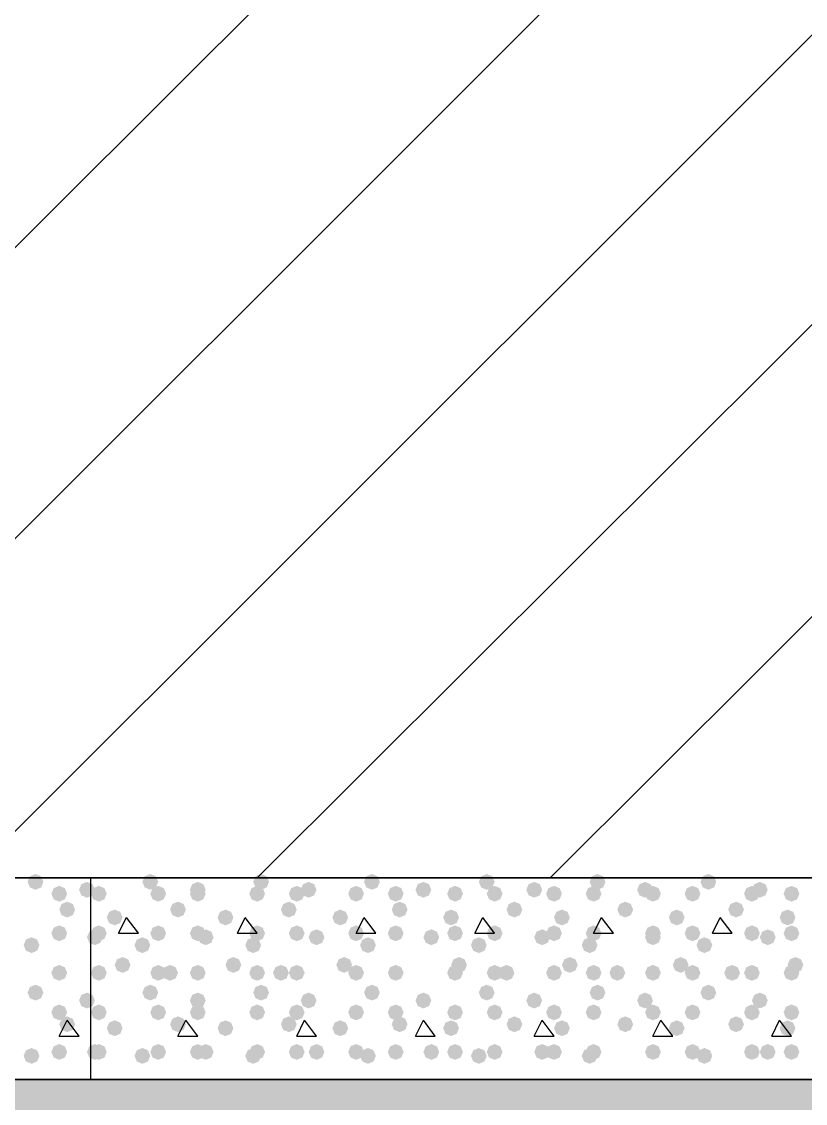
# Model space of a CAD drawing. Header units: millimetres. Extents: x 0 to 420, y 0 to 297.
# Drawn here: x 343.56 to 351.94, y 177.67 to 189.25 of the extents above; entities that cross this region are included whole.
import ezdxf

# ---------------------------------------------------------------- set-up
doc = ezdxf.new("R2010")
doc.units = ezdxf.units.MM
doc.layers.get('0').update_dxf_attribs({"linetype": 'CONTINUOUS'})

msp = doc.modelspace()

# ---------------------------------------------------------------- hatches: boundary and pattern name
at = {"true_color": 0x000007}
for points in [[(343.789, 180.043667), (343.764129, 179.983871), (343.704333, 179.959), (343.644537, 179.983871), (343.619667, 180.043667), (343.644537, 180.103462), (343.704333, 180.128333), (343.764129, 180.103463)], [(344.339333, 179.959), (344.314462, 179.899204), (344.254667, 179.874333), (344.194871, 179.899204), (344.17, 179.959), (344.194871, 180.018796), (344.254667, 180.043667), (344.314462, 180.018796)], [(344.043, 179.916667), (344.018129, 179.856871), (343.958333, 179.832), (343.898537, 179.856871), (343.873667, 179.916667), (343.898537, 179.976462), (343.958333, 180.001333), (344.018129, 179.976463)], [(344.127667, 179.747333), (344.102796, 179.687537), (344.043, 179.662667), (343.983204, 179.687537), (343.958333, 179.747333), (343.983204, 179.807129), (344.043, 179.832), (344.102796, 179.807129)], [(344.043, 179.493333), (344.018129, 179.433538), (343.958333, 179.408667), (343.898537, 179.433538), (343.873667, 179.493333), (343.898537, 179.553129), (343.958333, 179.578), (344.018129, 179.553129)], [(343.746667, 179.366333), (343.721796, 179.306537), (343.662, 179.281667), (343.602204, 179.306537), (343.577333, 179.366333), (343.602204, 179.426129), (343.662, 179.451), (343.721796, 179.426129)], [(344.043, 179.07), (344.018129, 179.010204), (343.958333, 178.985333), (343.898537, 179.010204), (343.873667, 179.07), (343.898537, 179.129796), (343.958333, 179.154667), (344.018129, 179.129796)], [(344.043, 179.07), (344.018129, 179.010204), (343.958333, 178.985333), (343.898537, 179.010204), (343.873667, 179.07), (343.898537, 179.129796), (343.958333, 179.154667), (344.018129, 179.129796)], [(343.789, 178.858333), (343.764129, 178.798537), (343.704333, 178.773667), (343.644537, 178.798537), (343.619667, 178.858333), (343.644537, 178.918129), (343.704333, 178.943), (343.764129, 178.918129)], [(344.339333, 178.773667), (344.314462, 178.713871), (344.254667, 178.689), (344.194871, 178.713871), (344.17, 178.773667), (344.194871, 178.833462), (344.254667, 178.858333), (344.314462, 178.833463)], [(344.043, 178.646667), (344.018129, 178.586871), (343.958333, 178.562), (343.898537, 178.586871), (343.873667, 178.646667), (343.898537, 178.706462), (343.958333, 178.731333), (344.018129, 178.706463)], [(344.127667, 178.519667), (344.102796, 178.459871), (344.043, 178.435), (343.983204, 178.459871), (343.958333, 178.519667), (343.983204, 178.579462), (344.043, 178.604333), (344.102796, 178.579463)], [(344.043, 178.223333), (344.018129, 178.163537), (343.958333, 178.138667), (343.898537, 178.163537), (343.873667, 178.223333), (343.898537, 178.283129), (343.958333, 178.308), (344.018129, 178.283129)], [(343.746667, 178.181), (343.721796, 178.121204), (343.662, 178.096333), (343.602204, 178.121204), (343.577333, 178.181), (343.602204, 178.240796), (343.662, 178.265667), (343.721796, 178.240796)]]:
    msp.add_hatch(color=0, dxfattribs=at).paths.add_polyline_path(points, flags=0)
at = {"true_color": 0x000008}
for points in [[(345.016667, 180.043667), (344.991796, 179.983871), (344.932, 179.959), (344.872204, 179.983871), (344.847333, 180.043667), (344.872204, 180.103462), (344.932, 180.128333), (344.991796, 180.103463)], [(345.524667, 179.959), (345.499796, 179.899204), (345.44, 179.874333), (345.380204, 179.899204), (345.355333, 179.959), (345.380204, 180.018796), (345.44, 180.043667), (345.499796, 180.018796)], [(346.202, 180.043667), (346.177129, 179.983871), (346.117333, 179.959), (346.057538, 179.983871), (346.032667, 180.043667), (346.057537, 180.103462), (346.117333, 180.128333), (346.177129, 180.103463)], [(346.71, 179.959), (346.685129, 179.899204), (346.625333, 179.874333), (346.565538, 179.899204), (346.540667, 179.959), (346.565537, 180.018796), (346.625333, 180.043667), (346.685129, 180.018796)], [(347.387333, 180.043667), (347.362462, 179.983871), (347.302667, 179.959), (347.242871, 179.983871), (347.218, 180.043667), (347.242871, 180.103462), (347.302667, 180.128333), (347.362462, 180.103463)], [(347.937667, 179.959), (347.912796, 179.899204), (347.853, 179.874333), (347.793204, 179.899204), (347.768333, 179.959), (347.793204, 180.018796), (347.853, 180.043667), (347.912796, 180.018796)], [(348.615, 180.043667), (348.590129, 179.983871), (348.530333, 179.959), (348.470537, 179.983871), (348.445667, 180.043667), (348.470537, 180.103462), (348.530333, 180.128333), (348.590129, 180.103463)], [(349.123, 179.959), (349.098129, 179.899204), (349.038333, 179.874333), (348.978538, 179.899204), (348.953667, 179.959), (348.978537, 180.018796), (349.038333, 180.043667), (349.098129, 180.018796)], [(349.800333, 180.043667), (349.775463, 179.983871), (349.715667, 179.959), (349.655871, 179.983871), (349.631, 180.043667), (349.655871, 180.103462), (349.715667, 180.128333), (349.775462, 180.103463)], [(350.308333, 179.959), (350.283462, 179.899204), (350.223667, 179.874333), (350.163871, 179.899204), (350.139, 179.959), (350.163871, 180.018796), (350.223667, 180.043667), (350.283462, 180.018796)], [(350.985667, 180.043667), (350.960796, 179.983871), (350.901, 179.959), (350.841204, 179.983871), (350.816333, 180.043667), (350.841204, 180.103462), (350.901, 180.128333), (350.960796, 180.103463)], [(351.536, 179.959), (351.511129, 179.899204), (351.451333, 179.874333), (351.391538, 179.899204), (351.366667, 179.959), (351.391537, 180.018796), (351.451333, 180.043667), (351.511129, 180.018796)], [(344.466333, 179.916667), (344.441462, 179.856871), (344.381667, 179.832), (344.321871, 179.856871), (344.297, 179.916667), (344.321871, 179.976462), (344.381667, 180.001333), (344.441462, 179.976463)], [(345.101333, 179.916667), (345.076462, 179.856871), (345.016667, 179.832), (344.956871, 179.856871), (344.932, 179.916667), (344.956871, 179.976462), (345.016667, 180.001333), (345.076462, 179.976463)], [(345.524667, 179.916667), (345.499796, 179.856871), (345.44, 179.832), (345.380204, 179.856871), (345.355333, 179.916667), (345.380204, 179.976462), (345.44, 180.001333), (345.499796, 179.976463)], [(346.159667, 179.916667), (346.134796, 179.856871), (346.075, 179.832), (346.015204, 179.856871), (345.990333, 179.916667), (346.015204, 179.976462), (346.075, 180.001333), (346.134796, 179.976463)], [(346.583, 179.916667), (346.558129, 179.856871), (346.498333, 179.832), (346.438538, 179.856871), (346.413667, 179.916667), (346.438537, 179.976462), (346.498333, 180.001333), (346.558129, 179.976463)], [(347.218, 179.916667), (347.193129, 179.856871), (347.133333, 179.832), (347.073537, 179.856871), (347.048667, 179.916667), (347.073537, 179.976462), (347.133333, 180.001333), (347.193129, 179.976463)], [(347.641333, 179.916667), (347.616463, 179.856871), (347.556667, 179.832), (347.496871, 179.856871), (347.472, 179.916667), (347.496871, 179.976462), (347.556667, 180.001333), (347.616462, 179.976463)], [(348.276333, 179.916667), (348.251463, 179.856871), (348.191667, 179.832), (348.131871, 179.856871), (348.107, 179.916667), (348.131871, 179.976462), (348.191667, 180.001333), (348.251462, 179.976463)], [(348.699667, 179.916667), (348.674796, 179.856871), (348.615, 179.832), (348.555204, 179.856871), (348.530333, 179.916667), (348.555204, 179.976462), (348.615, 180.001333), (348.674796, 179.976463)], [(349.334667, 179.916667), (349.309796, 179.856871), (349.25, 179.832), (349.190204, 179.856871), (349.165333, 179.916667), (349.190204, 179.976462), (349.25, 180.001333), (349.309796, 179.976463)], [(349.758, 179.916667), (349.733129, 179.856871), (349.673333, 179.832), (349.613538, 179.856871), (349.588667, 179.916667), (349.613537, 179.976462), (349.673333, 180.001333), (349.733129, 179.976463)], [(350.393, 179.916667), (350.368129, 179.856871), (350.308333, 179.832), (350.248538, 179.856871), (350.223667, 179.916667), (350.248537, 179.976462), (350.308333, 180.001333), (350.368129, 179.976463)], [(350.816333, 179.916667), (350.791462, 179.856871), (350.731667, 179.832), (350.671871, 179.856871), (350.647, 179.916667), (350.671871, 179.976462), (350.731667, 180.001333), (350.791462, 179.976463)], [(351.451333, 179.916667), (351.426462, 179.856871), (351.366667, 179.832), (351.306871, 179.856871), (351.282, 179.916667), (351.306871, 179.976462), (351.366667, 180.001333), (351.426462, 179.976463)], [(351.874667, 179.916667), (351.849796, 179.856871), (351.79, 179.832), (351.730204, 179.856871), (351.705333, 179.916667), (351.730204, 179.976462), (351.79, 180.001333), (351.849796, 179.976463)], [(345.313, 179.747333), (345.288129, 179.687537), (345.228333, 179.662667), (345.168537, 179.687537), (345.143667, 179.747333), (345.168537, 179.807129), (345.228333, 179.832), (345.288129, 179.807129)], [(346.498333, 179.747333), (346.473462, 179.687537), (346.413667, 179.662667), (346.353871, 179.687537), (346.329, 179.747333), (346.353871, 179.807129), (346.413667, 179.832), (346.473462, 179.807129)], [(347.683667, 179.747333), (347.658796, 179.687537), (347.599, 179.662667), (347.539204, 179.687537), (347.514333, 179.747333), (347.539204, 179.807129), (347.599, 179.832), (347.658796, 179.807129)], [(348.911333, 179.747333), (348.886462, 179.687537), (348.826667, 179.662667), (348.766871, 179.687537), (348.742, 179.747333), (348.766871, 179.807129), (348.826667, 179.832), (348.886462, 179.807129)], [(350.096667, 179.747333), (350.071796, 179.687537), (350.012, 179.662667), (349.952204, 179.687537), (349.927333, 179.747333), (349.952204, 179.807129), (350.012, 179.832), (350.071796, 179.807129)], [(351.282, 179.747333), (351.257129, 179.687537), (351.197333, 179.662667), (351.137538, 179.687537), (351.112667, 179.747333), (351.137537, 179.807129), (351.197333, 179.832), (351.257129, 179.807129)], [(344.635667, 179.662667), (344.610796, 179.602871), (344.551, 179.578), (344.491204, 179.602871), (344.466333, 179.662667), (344.491204, 179.722462), (344.551, 179.747333), (344.610796, 179.722463)], [(345.821, 179.662667), (345.796129, 179.602871), (345.736333, 179.578), (345.676537, 179.602871), (345.651667, 179.662667), (345.676537, 179.722462), (345.736333, 179.747333), (345.796129, 179.722463)], [(347.048667, 179.662667), (347.023796, 179.602871), (346.964, 179.578), (346.904204, 179.602871), (346.879333, 179.662667), (346.904204, 179.722462), (346.964, 179.747333), (347.023796, 179.722463)], [(348.234, 179.662667), (348.209129, 179.602871), (348.149333, 179.578), (348.089538, 179.602871), (348.064667, 179.662667), (348.089537, 179.722462), (348.149333, 179.747333), (348.209129, 179.722463)], [(349.419333, 179.662667), (349.394462, 179.602871), (349.334667, 179.578), (349.274871, 179.602871), (349.25, 179.662667), (349.274871, 179.722462), (349.334667, 179.747333), (349.394462, 179.722463)], [(350.647, 179.662667), (350.622129, 179.602871), (350.562333, 179.578), (350.502538, 179.602871), (350.477667, 179.662667), (350.502537, 179.722462), (350.562333, 179.747333), (350.622129, 179.722463)], [(351.832333, 179.662667), (351.807462, 179.602871), (351.747667, 179.578), (351.687871, 179.602871), (351.663, 179.662667), (351.687871, 179.722462), (351.747667, 179.747333), (351.807462, 179.722463)], [(344.466333, 179.493333), (344.441462, 179.433538), (344.381667, 179.408667), (344.321871, 179.433538), (344.297, 179.493333), (344.321871, 179.553129), (344.381667, 179.578), (344.441462, 179.553129)], [(345.101333, 179.493333), (345.076462, 179.433538), (345.016667, 179.408667), (344.956871, 179.433538), (344.932, 179.493333), (344.956871, 179.553129), (345.016667, 179.578), (345.076462, 179.553129)], [(345.524667, 179.493333), (345.499796, 179.433538), (345.44, 179.408667), (345.380204, 179.433538), (345.355333, 179.493333), (345.380204, 179.553129), (345.44, 179.578), (345.499796, 179.553129)], [(346.159667, 179.493333), (346.134796, 179.433538), (346.075, 179.408667), (346.015204, 179.433538), (345.990333, 179.493333), (346.015204, 179.553129), (346.075, 179.578), (346.134796, 179.553129)], [(346.583, 179.493333), (346.558129, 179.433538), (346.498333, 179.408667), (346.438538, 179.433538), (346.413667, 179.493333), (346.438537, 179.553129), (346.498333, 179.578), (346.558129, 179.553129)], [(347.218, 179.493333), (347.193129, 179.433538), (347.133333, 179.408667), (347.073537, 179.433538), (347.048667, 179.493333), (347.073537, 179.553129), (347.133333, 179.578), (347.193129, 179.553129)], [(347.641333, 179.493333), (347.616463, 179.433538), (347.556667, 179.408667), (347.496871, 179.433538), (347.472, 179.493333), (347.496871, 179.553129), (347.556667, 179.578), (347.616462, 179.553129)], [(348.276333, 179.493333), (348.251463, 179.433538), (348.191667, 179.408667), (348.131871, 179.433538), (348.107, 179.493333), (348.131871, 179.553129), (348.191667, 179.578), (348.251462, 179.553129)], [(348.699667, 179.493333), (348.674796, 179.433538), (348.615, 179.408667), (348.555204, 179.433538), (348.530333, 179.493333), (348.555204, 179.553129), (348.615, 179.578), (348.674796, 179.553129)], [(349.334667, 179.493333), (349.309796, 179.433538), (349.25, 179.408667), (349.190204, 179.433538), (349.165333, 179.493333), (349.190204, 179.553129), (349.25, 179.578), (349.309796, 179.553129)], [(349.758, 179.493333), (349.733129, 179.433538), (349.673333, 179.408667), (349.613538, 179.433538), (349.588667, 179.493333), (349.613537, 179.553129), (349.673333, 179.578), (349.733129, 179.553129)], [(350.393, 179.493333), (350.368129, 179.433538), (350.308333, 179.408667), (350.248538, 179.433538), (350.223667, 179.493333), (350.248537, 179.553129), (350.308333, 179.578), (350.368129, 179.553129)], [(350.816333, 179.493333), (350.791462, 179.433538), (350.731667, 179.408667), (350.671871, 179.433538), (350.647, 179.493333), (350.671871, 179.553129), (350.731667, 179.578), (350.791462, 179.553129)], [(351.451333, 179.493333), (351.426462, 179.433538), (351.366667, 179.408667), (351.306871, 179.433538), (351.282, 179.493333), (351.306871, 179.553129), (351.366667, 179.578), (351.426462, 179.553129)], [(351.874667, 179.493333), (351.849796, 179.433538), (351.79, 179.408667), (351.730204, 179.433538), (351.705333, 179.493333), (351.730204, 179.553129), (351.79, 179.578), (351.849796, 179.553129)], [(344.424, 179.451), (344.399129, 179.391204), (344.339333, 179.366333), (344.279537, 179.391204), (344.254667, 179.451), (344.279537, 179.510796), (344.339333, 179.535667), (344.399129, 179.510796)], [(345.609333, 179.451), (345.584462, 179.391204), (345.524667, 179.366333), (345.464871, 179.391204), (345.44, 179.451), (345.464871, 179.510796), (345.524667, 179.535667), (345.584462, 179.510796)], [(346.794667, 179.451), (346.769796, 179.391204), (346.71, 179.366333), (346.650204, 179.391204), (346.625333, 179.451), (346.650204, 179.510796), (346.71, 179.535667), (346.769796, 179.510796)], [(348.022333, 179.451), (347.997462, 179.391204), (347.937667, 179.366333), (347.877871, 179.391204), (347.853, 179.451), (347.877871, 179.510796), (347.937667, 179.535667), (347.997462, 179.510796)], [(349.207667, 179.451), (349.182796, 179.391204), (349.123, 179.366333), (349.063204, 179.391204), (349.038333, 179.451), (349.063204, 179.510796), (349.123, 179.535667), (349.182796, 179.510796)], [(350.393, 179.451), (350.368129, 179.391204), (350.308333, 179.366333), (350.248538, 179.391204), (350.223667, 179.451), (350.248537, 179.510796), (350.308333, 179.535667), (350.368129, 179.510796)], [(351.620667, 179.451), (351.595796, 179.391204), (351.536, 179.366333), (351.476204, 179.391204), (351.451333, 179.451), (351.476204, 179.510796), (351.536, 179.535667), (351.595796, 179.510796)], [(344.932, 179.366333), (344.907129, 179.306537), (344.847333, 179.281667), (344.787537, 179.306537), (344.762667, 179.366333), (344.787537, 179.426129), (344.847333, 179.451), (344.907129, 179.426129)], [(346.117333, 179.366333), (346.092462, 179.306537), (346.032667, 179.281667), (345.972871, 179.306537), (345.948, 179.366333), (345.972871, 179.426129), (346.032667, 179.451), (346.092462, 179.426129)], [(347.345, 179.366333), (347.320129, 179.306537), (347.260333, 179.281667), (347.200538, 179.306537), (347.175667, 179.366333), (347.200537, 179.426129), (347.260333, 179.451), (347.320129, 179.426129)], [(348.530333, 179.366333), (348.505463, 179.306537), (348.445667, 179.281667), (348.385871, 179.306537), (348.361, 179.366333), (348.385871, 179.426129), (348.445667, 179.451), (348.505462, 179.426129)], [(349.715667, 179.366333), (349.690796, 179.306537), (349.631, 179.281667), (349.571204, 179.306537), (349.546333, 179.366333), (349.571204, 179.426129), (349.631, 179.451), (349.690796, 179.426129)], [(350.943333, 179.366333), (350.918462, 179.306537), (350.858667, 179.281667), (350.798871, 179.306537), (350.774, 179.366333), (350.798871, 179.426129), (350.858667, 179.451), (350.918462, 179.426129)], [(344.720333, 179.154667), (344.695462, 179.094871), (344.635667, 179.07), (344.575871, 179.094871), (344.551, 179.154667), (344.575871, 179.214462), (344.635667, 179.239333), (344.695462, 179.214463)], [(345.905667, 179.154667), (345.880796, 179.094871), (345.821, 179.07), (345.761204, 179.094871), (345.736333, 179.154667), (345.761204, 179.214462), (345.821, 179.239333), (345.880796, 179.214463)], [(347.091, 179.154667), (347.066129, 179.094871), (347.006333, 179.07), (346.946537, 179.094871), (346.921667, 179.154667), (346.946537, 179.214462), (347.006333, 179.239333), (347.066129, 179.214463)], [(348.318667, 179.154667), (348.293796, 179.094871), (348.234, 179.07), (348.174204, 179.094871), (348.149333, 179.154667), (348.174204, 179.214462), (348.234, 179.239333), (348.293796, 179.214463)], [(349.504, 179.154667), (349.479129, 179.094871), (349.419333, 179.07), (349.359537, 179.094871), (349.334667, 179.154667), (349.359537, 179.214462), (349.419333, 179.239333), (349.479129, 179.214463)], [(350.689333, 179.154667), (350.664462, 179.094871), (350.604667, 179.07), (350.544871, 179.094871), (350.52, 179.154667), (350.544871, 179.214462), (350.604667, 179.239333), (350.664462, 179.214463)], [(351.917, 179.154667), (351.892129, 179.094871), (351.832333, 179.07), (351.772538, 179.094871), (351.747667, 179.154667), (351.772537, 179.214462), (351.832333, 179.239333), (351.892129, 179.214463)], [(344.466333, 179.07), (344.441462, 179.010204), (344.381667, 178.985333), (344.321871, 179.010204), (344.297, 179.07), (344.321871, 179.129796), (344.381667, 179.154667), (344.441462, 179.129796)], [(345.101333, 179.07), (345.076462, 179.010204), (345.016667, 178.985333), (344.956871, 179.010204), (344.932, 179.07), (344.956871, 179.129796), (345.016667, 179.154667), (345.076462, 179.129796)], [(345.228333, 179.07), (345.203463, 179.010204), (345.143667, 178.985333), (345.083871, 179.010204), (345.059, 179.07), (345.083871, 179.129796), (345.143667, 179.154667), (345.203462, 179.129796)], [(345.524667, 179.07), (345.499796, 179.010204), (345.44, 178.985333), (345.380204, 179.010204), (345.355333, 179.07), (345.380204, 179.129796), (345.44, 179.154667), (345.499796, 179.129796)], [(346.159667, 179.07), (346.134796, 179.010204), (346.075, 178.985333), (346.015204, 179.010204), (345.990333, 179.07), (346.015204, 179.129796), (346.075, 179.154667), (346.134796, 179.129796)], [(346.413667, 179.07), (346.388796, 179.010204), (346.329, 178.985333), (346.269204, 179.010204), (346.244333, 179.07), (346.269204, 179.129796), (346.329, 179.154667), (346.388796, 179.129796)], [(346.583, 179.07), (346.558129, 179.010204), (346.498333, 178.985333), (346.438538, 179.010204), (346.413667, 179.07), (346.438537, 179.129796), (346.498333, 179.154667), (346.558129, 179.129796)], [(347.218, 179.07), (347.193129, 179.010204), (347.133333, 178.985333), (347.073537, 179.010204), (347.048667, 179.07), (347.073537, 179.129796), (347.133333, 179.154667), (347.193129, 179.129796)], [(347.641333, 179.07), (347.616463, 179.010204), (347.556667, 178.985333), (347.496871, 179.010204), (347.472, 179.07), (347.496871, 179.129796), (347.556667, 179.154667), (347.616462, 179.129796)], [(347.641333, 179.07), (347.616463, 179.010204), (347.556667, 178.985333), (347.496871, 179.010204), (347.472, 179.07), (347.496871, 179.129796), (347.556667, 179.154667), (347.616462, 179.129796)], [(348.276333, 179.07), (348.251463, 179.010204), (348.191667, 178.985333), (348.131871, 179.010204), (348.107, 179.07), (348.131871, 179.129796), (348.191667, 179.154667), (348.251462, 179.129796)], [(348.699667, 179.07), (348.674796, 179.010204), (348.615, 178.985333), (348.555204, 179.010204), (348.530333, 179.07), (348.555204, 179.129796), (348.615, 179.154667), (348.674796, 179.129796)], [(348.826667, 179.07), (348.801796, 179.010204), (348.742, 178.985333), (348.682204, 179.010204), (348.657333, 179.07), (348.682204, 179.129796), (348.742, 179.154667), (348.801796, 179.129796)], [(349.334667, 179.07), (349.309796, 179.010204), (349.25, 178.985333), (349.190204, 179.010204), (349.165333, 179.07), (349.190204, 179.129796), (349.25, 179.154667), (349.309796, 179.129796)], [(349.758, 179.07), (349.733129, 179.010204), (349.673333, 178.985333), (349.613538, 179.010204), (349.588667, 179.07), (349.613537, 179.129796), (349.673333, 179.154667), (349.733129, 179.129796)], [(350.012, 179.07), (349.987129, 179.010204), (349.927333, 178.985333), (349.867538, 179.010204), (349.842667, 179.07), (349.867537, 179.129796), (349.927333, 179.154667), (349.987129, 179.129796)], [(350.393, 179.07), (350.368129, 179.010204), (350.308333, 178.985333), (350.248538, 179.010204), (350.223667, 179.07), (350.248537, 179.129796), (350.308333, 179.154667), (350.368129, 179.129796)], [(350.816333, 179.07), (350.791462, 179.010204), (350.731667, 178.985333), (350.671871, 179.010204), (350.647, 179.07), (350.671871, 179.129796), (350.731667, 179.154667), (350.791462, 179.129796)], [(351.239667, 179.07), (351.214796, 179.010204), (351.155, 178.985333), (351.095204, 179.010204), (351.070333, 179.07), (351.095204, 179.129796), (351.155, 179.154667), (351.214796, 179.129796)], [(351.451333, 179.07), (351.426462, 179.010204), (351.366667, 178.985333), (351.306871, 179.010204), (351.282, 179.07), (351.306871, 179.129796), (351.366667, 179.154667), (351.426462, 179.129796)], [(351.874667, 179.07), (351.849796, 179.010204), (351.79, 178.985333), (351.730204, 179.010204), (351.705333, 179.07), (351.730204, 179.129796), (351.79, 179.154667), (351.849796, 179.129796)], [(345.016667, 178.858333), (344.991796, 178.798537), (344.932, 178.773667), (344.872204, 178.798537), (344.847333, 178.858333), (344.872204, 178.918129), (344.932, 178.943), (344.991796, 178.918129)], [(346.202, 178.858333), (346.177129, 178.798537), (346.117333, 178.773667), (346.057538, 178.798537), (346.032667, 178.858333), (346.057537, 178.918129), (346.117333, 178.943), (346.177129, 178.918129)], [(347.387333, 178.858333), (347.362462, 178.798537), (347.302667, 178.773667), (347.242871, 178.798537), (347.218, 178.858333), (347.242871, 178.918129), (347.302667, 178.943), (347.362462, 178.918129)], [(348.615, 178.858333), (348.590129, 178.798537), (348.530333, 178.773667), (348.470537, 178.798537), (348.445667, 178.858333), (348.470537, 178.918129), (348.530333, 178.943), (348.590129, 178.918129)], [(349.800333, 178.858333), (349.775463, 178.798537), (349.715667, 178.773667), (349.655871, 178.798537), (349.631, 178.858333), (349.655871, 178.918129), (349.715667, 178.943), (349.775462, 178.918129)], [(350.985667, 178.858333), (350.960796, 178.798537), (350.901, 178.773667), (350.841204, 178.798537), (350.816333, 178.858333), (350.841204, 178.918129), (350.901, 178.943), (350.960796, 178.918129)], [(345.524667, 178.773667), (345.499796, 178.713871), (345.44, 178.689), (345.380204, 178.713871), (345.355333, 178.773667), (345.380204, 178.833462), (345.44, 178.858333), (345.499796, 178.833463)], [(346.71, 178.773667), (346.685129, 178.713871), (346.625333, 178.689), (346.565538, 178.713871), (346.540667, 178.773667), (346.565537, 178.833462), (346.625333, 178.858333), (346.685129, 178.833463)], [(347.937667, 178.773667), (347.912796, 178.713871), (347.853, 178.689), (347.793204, 178.713871), (347.768333, 178.773667), (347.793204, 178.833462), (347.853, 178.858333), (347.912796, 178.833463)], [(349.123, 178.773667), (349.098129, 178.713871), (349.038333, 178.689), (348.978538, 178.713871), (348.953667, 178.773667), (348.978537, 178.833462), (349.038333, 178.858333), (349.098129, 178.833463)], [(350.308333, 178.773667), (350.283462, 178.713871), (350.223667, 178.689), (350.163871, 178.713871), (350.139, 178.773667), (350.163871, 178.833462), (350.223667, 178.858333), (350.283462, 178.833463)], [(351.536, 178.773667), (351.511129, 178.713871), (351.451333, 178.689), (351.391538, 178.713871), (351.366667, 178.773667), (351.391537, 178.833462), (351.451333, 178.858333), (351.511129, 178.833463)], [(344.466333, 178.646667), (344.441462, 178.586871), (344.381667, 178.562), (344.321871, 178.586871), (344.297, 178.646667), (344.321871, 178.706462), (344.381667, 178.731333), (344.441462, 178.706463)], [(345.101333, 178.646667), (345.076462, 178.586871), (345.016667, 178.562), (344.956871, 178.586871), (344.932, 178.646667), (344.956871, 178.706462), (345.016667, 178.731333), (345.076462, 178.706463)], [(345.524667, 178.646667), (345.499796, 178.586871), (345.44, 178.562), (345.380204, 178.586871), (345.355333, 178.646667), (345.380204, 178.706462), (345.44, 178.731333), (345.499796, 178.706463)], [(346.159667, 178.646667), (346.134796, 178.586871), (346.075, 178.562), (346.015204, 178.586871), (345.990333, 178.646667), (346.015204, 178.706462), (346.075, 178.731333), (346.134796, 178.706463)], [(346.583, 178.646667), (346.558129, 178.586871), (346.498333, 178.562), (346.438538, 178.586871), (346.413667, 178.646667), (346.438537, 178.706462), (346.498333, 178.731333), (346.558129, 178.706463)], [(347.218, 178.646667), (347.193129, 178.586871), (347.133333, 178.562), (347.073537, 178.586871), (347.048667, 178.646667), (347.073537, 178.706462), (347.133333, 178.731333), (347.193129, 178.706463)], [(347.641333, 178.646667), (347.616463, 178.586871), (347.556667, 178.562), (347.496871, 178.586871), (347.472, 178.646667), (347.496871, 178.706462), (347.556667, 178.731333), (347.616462, 178.706463)], [(348.276333, 178.646667), (348.251463, 178.586871), (348.191667, 178.562), (348.131871, 178.586871), (348.107, 178.646667), (348.131871, 178.706462), (348.191667, 178.731333), (348.251462, 178.706463)], [(348.699667, 178.646667), (348.674796, 178.586871), (348.615, 178.562), (348.555204, 178.586871), (348.530333, 178.646667), (348.555204, 178.706462), (348.615, 178.731333), (348.674796, 178.706463)], [(349.334667, 178.646667), (349.309796, 178.586871), (349.25, 178.562), (349.190204, 178.586871), (349.165333, 178.646667), (349.190204, 178.706462), (349.25, 178.731333), (349.309796, 178.706463)], [(349.758, 178.646667), (349.733129, 178.586871), (349.673333, 178.562), (349.613538, 178.586871), (349.588667, 178.646667), (349.613537, 178.706462), (349.673333, 178.731333), (349.733129, 178.706463)], [(350.393, 178.646667), (350.368129, 178.586871), (350.308333, 178.562), (350.248538, 178.586871), (350.223667, 178.646667), (350.248537, 178.706462), (350.308333, 178.731333), (350.368129, 178.706463)], [(350.816333, 178.646667), (350.791462, 178.586871), (350.731667, 178.562), (350.671871, 178.586871), (350.647, 178.646667), (350.671871, 178.706462), (350.731667, 178.731333), (350.791462, 178.706463)], [(351.451333, 178.646667), (351.426462, 178.586871), (351.366667, 178.562), (351.306871, 178.586871), (351.282, 178.646667), (351.306871, 178.706462), (351.366667, 178.731333), (351.426462, 178.706463)], [(351.874667, 178.646667), (351.849796, 178.586871), (351.79, 178.562), (351.730204, 178.586871), (351.705333, 178.646667), (351.730204, 178.706462), (351.79, 178.731333), (351.849796, 178.706463)], [(344.635667, 178.477333), (344.610796, 178.417537), (344.551, 178.392667), (344.491204, 178.417537), (344.466333, 178.477333), (344.491204, 178.537129), (344.551, 178.562), (344.610796, 178.537129)], [(345.313, 178.519667), (345.288129, 178.459871), (345.228333, 178.435), (345.168537, 178.459871), (345.143667, 178.519667), (345.168537, 178.579462), (345.228333, 178.604333), (345.288129, 178.579463)], [(345.821, 178.477333), (345.796129, 178.417537), (345.736333, 178.392667), (345.676537, 178.417537), (345.651667, 178.477333), (345.676537, 178.537129), (345.736333, 178.562), (345.796129, 178.537129)], [(346.498333, 178.519667), (346.473462, 178.459871), (346.413667, 178.435), (346.353871, 178.459871), (346.329, 178.519667), (346.353871, 178.579462), (346.413667, 178.604333), (346.473462, 178.579463)], [(347.048667, 178.477333), (347.023796, 178.417537), (346.964, 178.392667), (346.904204, 178.417537), (346.879333, 178.477333), (346.904204, 178.537129), (346.964, 178.562), (347.023796, 178.537129)], [(347.683667, 178.519667), (347.658796, 178.459871), (347.599, 178.435), (347.539204, 178.459871), (347.514333, 178.519667), (347.539204, 178.579462), (347.599, 178.604333), (347.658796, 178.579463)], [(348.234, 178.477333), (348.209129, 178.417537), (348.149333, 178.392667), (348.089538, 178.417537), (348.064667, 178.477333), (348.089537, 178.537129), (348.149333, 178.562), (348.209129, 178.537129)], [(348.911333, 178.519667), (348.886462, 178.459871), (348.826667, 178.435), (348.766871, 178.459871), (348.742, 178.519667), (348.766871, 178.579462), (348.826667, 178.604333), (348.886462, 178.579463)], [(349.419333, 178.477333), (349.394462, 178.417537), (349.334667, 178.392667), (349.274871, 178.417537), (349.25, 178.477333), (349.274871, 178.537129), (349.334667, 178.562), (349.394462, 178.537129)], [(350.096667, 178.519667), (350.071796, 178.459871), (350.012, 178.435), (349.952204, 178.459871), (349.927333, 178.519667), (349.952204, 178.579462), (350.012, 178.604333), (350.071796, 178.579463)], [(350.647, 178.477333), (350.622129, 178.417537), (350.562333, 178.392667), (350.502538, 178.417537), (350.477667, 178.477333), (350.502537, 178.537129), (350.562333, 178.562), (350.622129, 178.537129)], [(351.282, 178.519667), (351.257129, 178.459871), (351.197333, 178.435), (351.137538, 178.459871), (351.112667, 178.519667), (351.137537, 178.579462), (351.197333, 178.604333), (351.257129, 178.579463)], [(351.832333, 178.477333), (351.807462, 178.417537), (351.747667, 178.392667), (351.687871, 178.417537), (351.663, 178.477333), (351.687871, 178.537129), (351.747667, 178.562), (351.807462, 178.537129)], [(344.424, 178.223333), (344.399129, 178.163537), (344.339333, 178.138667), (344.279537, 178.163537), (344.254667, 178.223333), (344.279537, 178.283129), (344.339333, 178.308), (344.399129, 178.283129)], [(344.466333, 178.223333), (344.441462, 178.163537), (344.381667, 178.138667), (344.321871, 178.163537), (344.297, 178.223333), (344.321871, 178.283129), (344.381667, 178.308), (344.441462, 178.283129)], [(345.101333, 178.223333), (345.076462, 178.163537), (345.016667, 178.138667), (344.956871, 178.163537), (344.932, 178.223333), (344.956871, 178.283129), (345.016667, 178.308), (345.076462, 178.283129)], [(345.524667, 178.223333), (345.499796, 178.163537), (345.44, 178.138667), (345.380204, 178.163537), (345.355333, 178.223333), (345.380204, 178.283129), (345.44, 178.308), (345.499796, 178.283129)], [(345.609333, 178.223333), (345.584462, 178.163537), (345.524667, 178.138667), (345.464871, 178.163537), (345.44, 178.223333), (345.464871, 178.283129), (345.524667, 178.308), (345.584462, 178.283129)], [(346.159667, 178.223333), (346.134796, 178.163537), (346.075, 178.138667), (346.015204, 178.163537), (345.990333, 178.223333), (346.015204, 178.283129), (346.075, 178.308), (346.134796, 178.283129)], [(346.583, 178.223333), (346.558129, 178.163537), (346.498333, 178.138667), (346.438538, 178.163537), (346.413667, 178.223333), (346.438537, 178.283129), (346.498333, 178.308), (346.558129, 178.283129)], [(346.794667, 178.223333), (346.769796, 178.163537), (346.71, 178.138667), (346.650204, 178.163537), (346.625333, 178.223333), (346.650204, 178.283129), (346.71, 178.308), (346.769796, 178.283129)], [(347.218, 178.223333), (347.193129, 178.163537), (347.133333, 178.138667), (347.073537, 178.163537), (347.048667, 178.223333), (347.073537, 178.283129), (347.133333, 178.308), (347.193129, 178.283129)], [(347.641333, 178.223333), (347.616463, 178.163537), (347.556667, 178.138667), (347.496871, 178.163537), (347.472, 178.223333), (347.496871, 178.283129), (347.556667, 178.308), (347.616462, 178.283129)], [(348.022333, 178.223333), (347.997462, 178.163537), (347.937667, 178.138667), (347.877871, 178.163537), (347.853, 178.223333), (347.877871, 178.283129), (347.937667, 178.308), (347.997462, 178.283129)], [(348.276333, 178.223333), (348.251463, 178.163537), (348.191667, 178.138667), (348.131871, 178.163537), (348.107, 178.223333), (348.131871, 178.283129), (348.191667, 178.308), (348.251462, 178.283129)], [(348.699667, 178.223333), (348.674796, 178.163537), (348.615, 178.138667), (348.555204, 178.163537), (348.530333, 178.223333), (348.555204, 178.283129), (348.615, 178.308), (348.674796, 178.283129)], [(349.207667, 178.223333), (349.182796, 178.163537), (349.123, 178.138667), (349.063204, 178.163537), (349.038333, 178.223333), (349.063204, 178.283129), (349.123, 178.308), (349.182796, 178.283129)], [(349.334667, 178.223333), (349.309796, 178.163537), (349.25, 178.138667), (349.190204, 178.163537), (349.165333, 178.223333), (349.190204, 178.283129), (349.25, 178.308), (349.309796, 178.283129)], [(349.758, 178.223333), (349.733129, 178.163537), (349.673333, 178.138667), (349.613538, 178.163537), (349.588667, 178.223333), (349.613537, 178.283129), (349.673333, 178.308), (349.733129, 178.283129)], [(350.393, 178.223333), (350.368129, 178.163537), (350.308333, 178.138667), (350.248538, 178.163537), (350.223667, 178.223333), (350.248537, 178.283129), (350.308333, 178.308), (350.368129, 178.283129)], [(350.393, 178.223333), (350.368129, 178.163537), (350.308333, 178.138667), (350.248538, 178.163537), (350.223667, 178.223333), (350.248537, 178.283129), (350.308333, 178.308), (350.368129, 178.283129)], [(350.816333, 178.223333), (350.791462, 178.163537), (350.731667, 178.138667), (350.671871, 178.163537), (350.647, 178.223333), (350.671871, 178.283129), (350.731667, 178.308), (350.791462, 178.283129)], [(351.451333, 178.223333), (351.426462, 178.163537), (351.366667, 178.138667), (351.306871, 178.163537), (351.282, 178.223333), (351.306871, 178.283129), (351.366667, 178.308), (351.426462, 178.283129)], [(351.620667, 178.223333), (351.595796, 178.163537), (351.536, 178.138667), (351.476204, 178.163537), (351.451333, 178.223333), (351.476204, 178.283129), (351.536, 178.308), (351.595796, 178.283129)], [(351.874667, 178.223333), (351.849796, 178.163537), (351.79, 178.138667), (351.730204, 178.163537), (351.705333, 178.223333), (351.730204, 178.283129), (351.79, 178.308), (351.849796, 178.283129)], [(344.932, 178.181), (344.907129, 178.121204), (344.847333, 178.096333), (344.787537, 178.121204), (344.762667, 178.181), (344.787537, 178.240796), (344.847333, 178.265667), (344.907129, 178.240796)], [(346.117333, 178.181), (346.092462, 178.121204), (346.032667, 178.096333), (345.972871, 178.121204), (345.948, 178.181), (345.972871, 178.240796), (346.032667, 178.265667), (346.092462, 178.240796)], [(347.345, 178.181), (347.320129, 178.121204), (347.260333, 178.096333), (347.200538, 178.121204), (347.175667, 178.181), (347.200537, 178.240796), (347.260333, 178.265667), (347.320129, 178.240796)], [(348.530333, 178.181), (348.505463, 178.121204), (348.445667, 178.096333), (348.385871, 178.121204), (348.361, 178.181), (348.385871, 178.240796), (348.445667, 178.265667), (348.505462, 178.240796)], [(349.715667, 178.181), (349.690796, 178.121204), (349.631, 178.096333), (349.571204, 178.121204), (349.546333, 178.181), (349.571204, 178.240796), (349.631, 178.265667), (349.690796, 178.240796)], [(350.943333, 178.181), (350.918462, 178.121204), (350.858667, 178.096333), (350.798871, 178.121204), (350.774, 178.181), (350.798871, 178.240796), (350.858667, 178.265667), (350.918462, 178.240796)]]:
    msp.add_hatch(color=0, dxfattribs=at).paths.add_polyline_path(points, flags=0)
h = msp.add_hatch(color=0, dxfattribs=at)
h.paths.add_polyline_path([(378.544667, 177.927), (32.469667, 177.927), (378.544667, 165.946667)], flags=0)
h.paths.add_polyline_path([(32.469667, 177.927), (378.544667, 165.946667), (32.469667, 165.946667)], flags=0)

# ---------------------------------------------------------------- linework, layer by layer
at = {"color": 0, "true_color": 0x000007}
for points in [[(31.369, 201.252667), (31.369, 177.927), (379.603, 177.927), (379.603, 201.252667), (217.17, 201.252667), (217.17, 222.461667), (193.844333, 222.461667), (193.844333, 201.252667)], [(31.369, 201.252667), (31.369, 177.927), (379.603, 177.927), (379.603, 201.252667), (217.17, 201.252667), (217.17, 222.461667), (193.844333, 222.461667), (193.844333, 201.252667)], [(33.528002, 199.135999), (195.961001, 199.135999), (195.961001, 220.344999), (215.053334, 220.344999), (215.053334, 199.135999), (377.486334, 199.135999), (377.486334, 180.085999), (33.528002, 180.085999)], [(342.180333, 180.086), (342.180333, 177.927), (344.297, 177.927), (344.297, 180.086)]]:
    msp.add_lwpolyline(points, close=True, dxfattribs=at)
at = {"color": 0, "true_color": 0x0000fd}
msp.add_lwpolyline([(33.528, 180.086), (377.486333, 180.086), (377.486333, 199.136), (215.053333, 199.136), (215.053333, 220.345), (195.961, 220.345), (195.961, 199.136), (33.528, 199.136)], close=True, dxfattribs=at)
at = {"color": 0, "true_color": 0x000002}
for points in [[(336.719333, 180.086), (355.811667, 199.136)], [(339.852, 180.086), (358.902, 199.136)], [(342.984667, 180.086), (362.034667, 199.136)], [(346.075, 180.086), (365.167333, 199.136)], [(349.207667, 180.086), (368.3, 199.136)]]:
    msp.add_lwpolyline(points, dxfattribs=at)
at = {"color": 0, "true_color": 0x000007}
for points in [[(363.389333, 180.086), (344.297, 180.086)], [(343.958333, 178.392667), (344.043, 178.562)], [(344.17, 178.392667), (344.043, 178.562)], [(343.958333, 178.392667), (344.17, 178.392667)], [(344.297, 177.927), (363.389333, 177.927)]]:
    msp.add_lwpolyline(points, dxfattribs=at)
at = {"color": 0, "true_color": 0x000008}
for points in [[(344.593333, 179.493333), (344.678, 179.662667)], [(344.805, 179.493333), (344.678, 179.662667)], [(345.863333, 179.493333), (345.948, 179.662667)], [(346.075, 179.493333), (345.948, 179.662667)], [(347.133333, 179.493333), (347.218, 179.662667)], [(347.345, 179.493333), (347.218, 179.662667)], [(348.403333, 179.493333), (348.488, 179.662667)], [(348.615, 179.493333), (348.488, 179.662667)], [(349.673333, 179.493333), (349.758, 179.662667)], [(349.885, 179.493333), (349.758, 179.662667)], [(350.943333, 179.493333), (351.028, 179.662667)], [(351.155, 179.493333), (351.028, 179.662667)], [(344.593333, 179.493333), (344.805, 179.493333)], [(345.863333, 179.493333), (346.075, 179.493333)], [(347.133333, 179.493333), (347.345, 179.493333)], [(348.403333, 179.493333), (348.615, 179.493333)], [(349.673333, 179.493333), (349.885, 179.493333)], [(350.943333, 179.493333), (351.155, 179.493333)], [(345.228333, 178.392667), (345.313, 178.562)], [(345.44, 178.392667), (345.313, 178.562)], [(346.498333, 178.392667), (346.583, 178.562)], [(346.71, 178.392667), (346.583, 178.562)], [(347.768333, 178.392667), (347.853, 178.562)], [(347.98, 178.392667), (347.853, 178.562)], [(349.038333, 178.392667), (349.123, 178.562)], [(349.25, 178.392667), (349.123, 178.562)], [(350.308333, 178.392667), (350.393, 178.562)], [(350.52, 178.392667), (350.393, 178.562)], [(351.578333, 178.392667), (351.663, 178.562)], [(351.79, 178.392667), (351.663, 178.562)], [(345.228333, 178.392667), (345.44, 178.392667)], [(346.498333, 178.392667), (346.71, 178.392667)], [(347.768333, 178.392667), (347.98, 178.392667)], [(349.038333, 178.392667), (349.25, 178.392667)], [(350.308333, 178.392667), (350.52, 178.392667)], [(351.578333, 178.392667), (351.79, 178.392667)]]:
    msp.add_lwpolyline(points, dxfattribs=at)
msp.add_lwpolyline([(378.544667, 177.927), (32.469667, 177.927), (378.544667, 165.946667)], close=True, dxfattribs=at)

doc.saveas('drawing.dxf')
